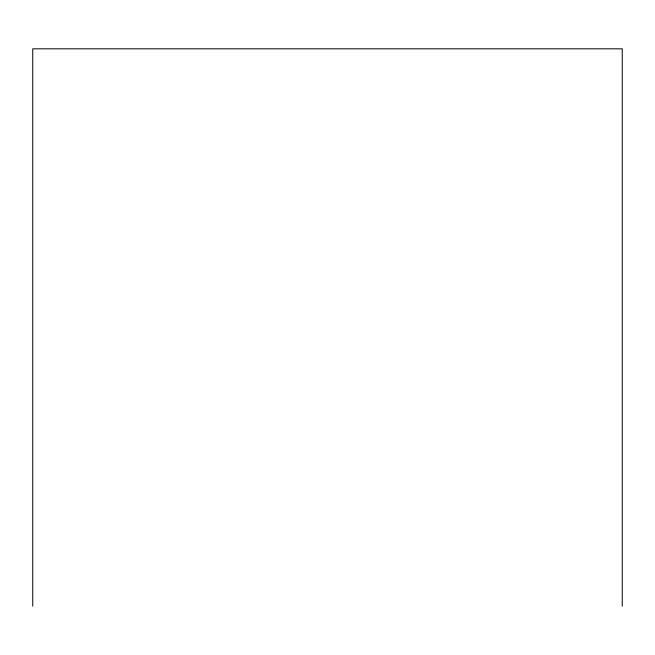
<?xml version="1.0" encoding="UTF-8"?>
<svg xmlns="http://www.w3.org/2000/svg" width="655" height="655" viewBox="0 0 655 655"><rect width="100%" height="100%" fill="white"/><g stroke="black" fill="none" stroke-linecap="round" stroke-linejoin="round"><path stroke-width="0.98" d="M622.25 606.178L622.25 48.822L32.75 48.822L32.75 606.178"/></g></svg>
